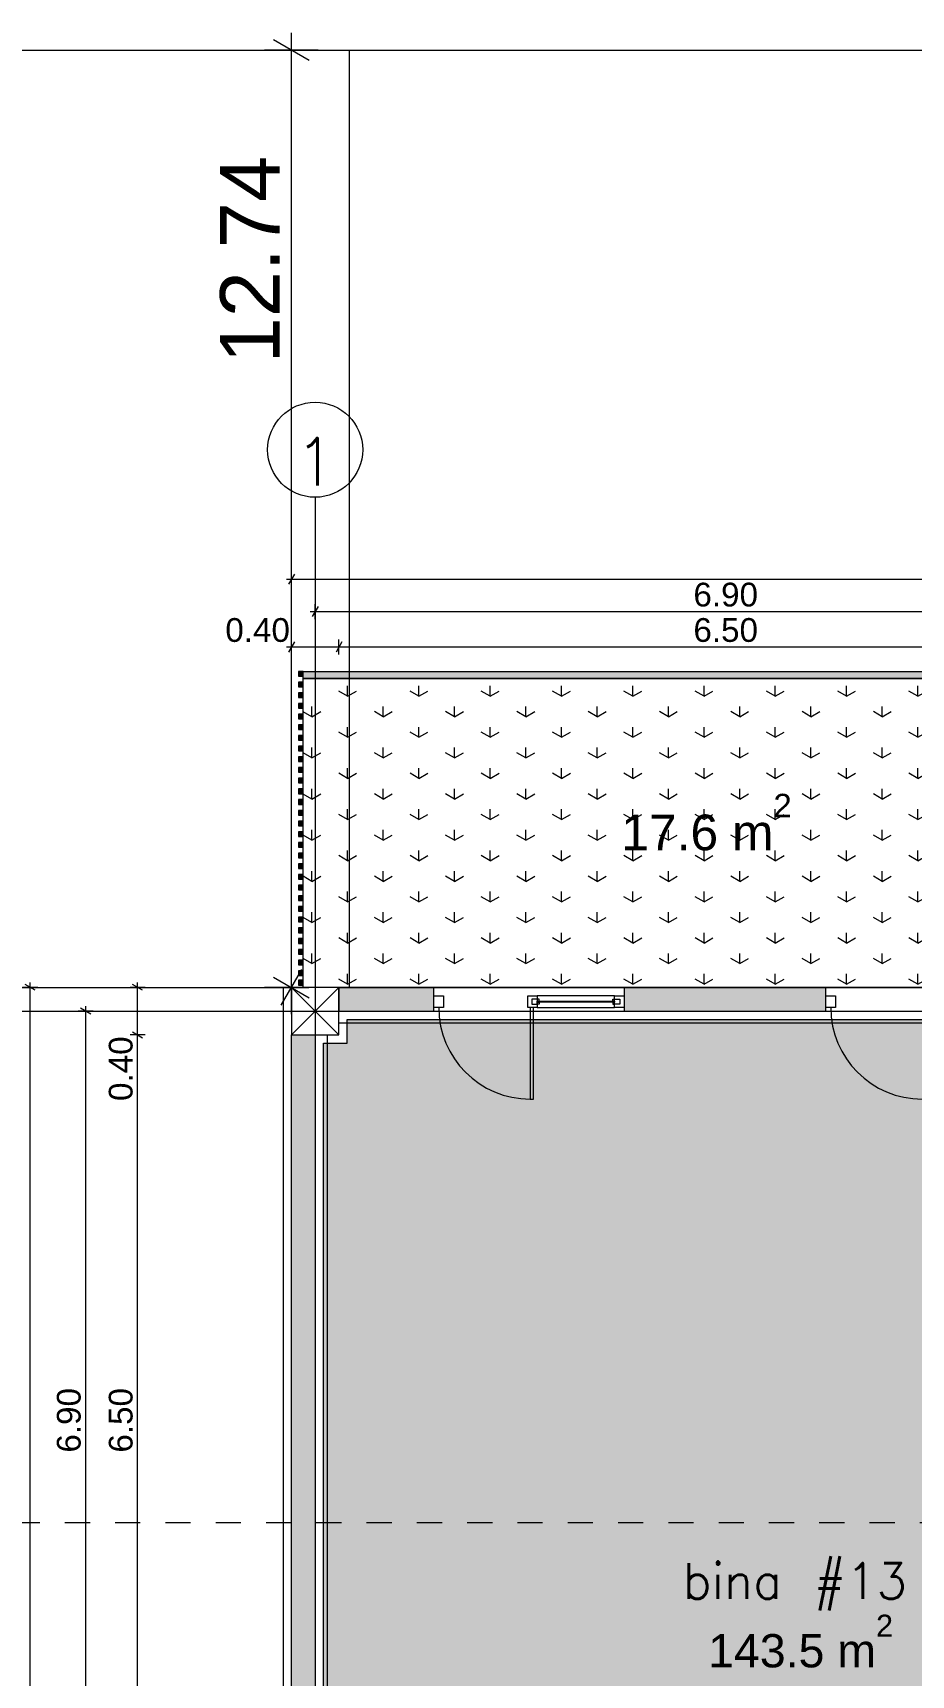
# Model space of a CAD drawing. Header units: millimetres. Extents: x 476244520 to 476657119, y 4620824743 to 4621446928.
# Drawn here: x 476387978 to 476395371, y 4621037549 to 4621051374 of the extents above; entities that cross this region are included whole.
import ezdxf

# ---------------------------------------------------------------- set-up
doc = ezdxf.new("R2010")
doc.units = ezdxf.units.MM
doc.header["$MEASUREMENT"] = 0
doc.linetypes.add('Dashed', pattern=[423.333333, 211.666667, -211.666667])
for name, color, linetype, lineweight in [('0_Pen_No__42_Pen_No__250_Pen_No__5', 5, 'Continuous', 0), ('2D Drafting - General_Pen_No__1_Pen_No__7', 7, 'Continuous', 0), ('2D Drafting - General_Pen_No__250_Pen_No__7_Pen_No__250', 7, 'Continuous', 0), ('2D Drafting - General_Pen_No__250_Pen_No__7_Pen_No__7', 7, 'Continuous', 0), ('2D Drafting - General_Pen_No__7_Pen_No__7_Pen_No__7', 7, 'Continuous', 0), ('Annotation - Text_Pen_No__7_Pen_No__142', 142, 'Continuous', 0), ('Annotation - Text_Pen_No__7_Pen_No__5', 5, 'Continuous', 0), ('Doors_Pen_No__7_Pen_No__7_Pen_No__7', 7, 'Continuous', 0), ('G-Anno-Nplt_Pen_No__142', 142, 'Continuous', 0), ('G-Anno-Nplt_Pen_No__151', 151, 'Continuous', 0), ('G-Anno-Nplt_Pen_No__4', 7, 'Continuous', 0), ('kar-panjara_Pen_No__7_Pen_No__7_Pen_No__7', 7, 'Continuous', 0), ('New_0_Pen_No__250_Pen_No__255', 255, 'Continuous', 0), ('New_0_Pen_No__250_Pen_No__7', 7, 'Continuous', 0), ('New_2D Drafting - General_Pen_No__250_Pen_No__7_Pen_No__112', 112, 'Continuous', 0), ('New_2D Drafting - General_Pen_No__250_Pen_No__7_Pen_No__4', 7, 'Continuous', 0), ('New_reg_nak_Pen_No__7', 7, 'Continuous', 0), ('New_shenobebi_Pen_No__1', 1, 'Continuous', 0), ('New_Structural - Bearing_Pen_No__1', 1, 'Continuous', 0), ('zoma_Pen_No__1', 1, 'Continuous', 0), ('zoma_Pen_No__142', 142, 'Continuous', 0), ('zoma_Pen_No__5_Pen_No__5', 5, 'Continuous', 0)]:
    doc.layers.add(name, color=color, linetype=linetype, lineweight=lineweight)
doc.layers.add('zoma', color=7, linetype='Continuous')
doc.styles.add('GENERATED_STYLE_1', font='arial.ttf')
doc.styles.add('GENERATED_STYLE_2', font='arial.ttf')
doc.linetypes.add('Break', pattern='A,0,[1,A-4 бѓЎбѓђбѓ®бѓљбѓ\x98 - nikas1.Shx,S=15.679026,R=0,X=0,Y=0],-1975.557214,0', length=1975.557214)
doc.dimstyles.new('GENERATED_STYLE__1', dxfattribs={"dimtxt": 200, "dimasz": 64.421331, "dimexe": 0.18, "dimexo": 3, "dimgap": 0.09, "dimtad": 1, "dimtih": 1, "dimtoh": 1, "dimlfac": 0.001, "dimzin": 0, "dimdsep": 46, "dimtxsty": 'GENERATED_STYLE_2', "dimblk": 'ARROWHEAD_2', "dimblk1": 'ARROWHEAD_2', "dimblk2": 'ARROWHEAD_2', "dimcen": 0.09, "dimclrd": 142, "dimclre": 142, "dimclrt": 142, "dimadec": 0, "dimazin": 0, "dimtfac": 1, "dimtdec": 4, "dimtmove": 0, "dimatfit": 3, "dimfxl": 1, "dimtolj": 1, "dimtzin": 0, "dimarcsym": 0})
doc.dimstyles.new('GENERATED_STYLE__2', dxfattribs={"dimtxt": 200, "dimasz": 64.421331, "dimexe": 0.18, "dimexo": 3, "dimgap": 0.09, "dimtad": 1, "dimtih": 1, "dimtoh": 1, "dimlfac": 0.001, "dimzin": 0, "dimdsep": 46, "dimtxsty": 'GENERATED_STYLE_2', "dimblk": 'ARROWHEAD_2', "dimblk1": 'ARROWHEAD_2', "dimblk2": 'ARROWHEAD_2', "dimcen": 0.09, "dimclrd": 142, "dimclre": 142, "dimclrt": 142, "dimadec": 0, "dimazin": 0, "dimtfac": 1, "dimtdec": 4, "dimtmove": 2, "dimatfit": 3, "dimfxl": 1, "dimtolj": 1, "dimtzin": 0, "dimarcsym": 0})
doc.dimstyles.new('GENERATED_STYLE__5', dxfattribs={"dimtxt": 500, "dimasz": 228, "dimexe": 0.18, "dimexo": 3, "dimgap": 0.09, "dimtad": 1, "dimtih": 1, "dimtoh": 1, "dimlfac": 0.001, "dimzin": 0, "dimdsep": 46, "dimtxsty": 'GENERATED_STYLE_2', "dimblk": 'ARROWHEAD_2', "dimblk1": 'ARROWHEAD_2', "dimblk2": 'ARROWHEAD_2', "dimcen": 0.09, "dimclrd": 1, "dimclre": 1, "dimclrt": 1, "dimadec": 0, "dimazin": 0, "dimtfac": 1, "dimtdec": 4, "dimtmove": 2, "dimatfit": 3, "dimfxl": 1, "dimtolj": 1, "dimtzin": 0, "dimarcsym": 0})
doc.dimstyles.new('GENERATED_STYLE__6', dxfattribs={"dimtxt": 500, "dimasz": 228, "dimexe": 0.18, "dimexo": 3, "dimgap": 0.09, "dimtad": 1, "dimlfac": 0.001, "dimzin": 0, "dimdsep": 46, "dimtxsty": 'GENERATED_STYLE_2', "dimblk": 'ARROWHEAD_2', "dimblk1": 'ARROWHEAD_2', "dimblk2": 'ARROWHEAD_2', "dimcen": 0.09, "dimclrd": 1, "dimclre": 1, "dimclrt": 1, "dimadec": 0, "dimazin": 0, "dimtfac": 1, "dimtdec": 4, "dimtmove": 2, "dimatfit": 3, "dimfxl": 1, "dimtolj": 1, "dimtzin": 0, "dimarcsym": 0})
doc.dimstyles.new('GENERATED_STYLE__8', dxfattribs={"dimtxt": 200, "dimasz": 64.421331, "dimexe": 0.18, "dimexo": 3, "dimgap": 0.09, "dimtad": 1, "dimlfac": 0.001, "dimzin": 0, "dimdsep": 46, "dimtxsty": 'GENERATED_STYLE_2', "dimblk": 'ARROWHEAD_2', "dimblk1": 'ARROWHEAD_2', "dimblk2": 'ARROWHEAD_2', "dimcen": 0.09, "dimclrd": 142, "dimclre": 142, "dimclrt": 142, "dimadec": 0, "dimazin": 0, "dimtfac": 1, "dimtdec": 4, "dimtmove": 0, "dimatfit": 3, "dimfxl": 1, "dimtolj": 1, "dimtzin": 0, "dimarcsym": 0})

# ---------------------------------------------------------------- blocks, each defined once
blk = doc.blocks.new('*D355', base_point=(476844527, 4621385791))
at = {"layer": 'zoma_Pen_No__142', "color": 142, "linetype": 'Continuous', "lineweight": 0, "transparency": 16777216}
for p, q in [((476388486, 4621043138), (476388359, 4621043138)), ((476388465, 4621043114), (476388380, 4621043163)), ((476388423, 4621043138), (476388423, 4621043180)), ((476388423, 4621036238), (476388423, 4621043138)), ((476388486, 4621036238), (476388359, 4621036238)), ((476388380, 4621036263), (476388465, 4621036214))]:
    blk.add_line(p, q, dxfattribs=at)
at = {"layer": 'zoma_Pen_No__142', "color": 142, "lineweight": 0, "transparency": 16777216, "insert": (476388383, 4621039422), "char_height": 200, "attachment_point": 7, "rotation": 90, "style": 'GENERATED_STYLE_2'}
blk.add_mtext('\\A1;{\\pql;\\fArial CYR|b0|i0|c204|p34;6.90}', dxfattribs=at)
blk = doc.blocks.new('ARROWHEAD_2')
at = {"color": 0, "linetype": 'Continuous', "lineweight": 0}
for p, q in [((-0.378, -0.655), (0.378, 0.655)), ((0, 0), (-1, 0))]:
    blk.add_line(p, q, dxfattribs=at)
blk = doc.blocks.new('*D384', base_point=(476844527, 4621385791))
at = {"layer": 'zoma_Pen_No__142', "color": 142, "linetype": 'Continuous', "lineweight": 0, "transparency": 16777216}
for p, q in [((476388860, 4621036438), (476388860, 4621042938)), ((476388924, 4621036438), (476388796, 4621036438)), ((476388818, 4621036463), (476388902, 4621036414)), ((476388860, 4621036038), (476388860, 4621036438)), ((476388924, 4621036038), (476388796, 4621036038)), ((476388818, 4621036063), (476388902, 4621036014)), ((476388860, 4621032938), (476388860, 4621036038))]:
    blk.add_line(p, q, dxfattribs=at)
blk = doc.blocks.new('*D385', base_point=(476844527, 4621385791))
at = {"layer": 'zoma_Pen_No__142', "color": 142, "linetype": 'Continuous', "lineweight": 0, "transparency": 16777216}
for p, q in [((476388860, 4621042938), (476388860, 4621043338)), ((476388924, 4621042938), (476388796, 4621042938)), ((476388818, 4621042963), (476388902, 4621042914)), ((476388860, 4621036438), (476388860, 4621042938)), ((476388924, 4621036438), (476388796, 4621036438)), ((476388818, 4621036463), (476388902, 4621036414))]:
    blk.add_line(p, q, dxfattribs=at)
at = {"layer": 'zoma_Pen_No__142', "color": 142, "lineweight": 0, "transparency": 16777216, "char_height": 200, "attachment_point": 7, "rotation": 89.9995, "style": 'GENERATED_STYLE_2'}
for s, insert in [('\\A1;{\\pql;\\fArial CYR|b0|i0|c204|p34;0.40}', (476388820, 4621042382)), ('\\A1;{\\pql;\\fArial CYR|b0|i0|c204|p34;6.50}', (476388820, 4621039422))]:
    blk.add_mtext(s, dxfattribs=dict(at, insert=insert))
blk = doc.blocks.new('*D386', base_point=(476844527, 4621385791))
at = {"layer": 'zoma_Pen_No__142', "color": 142, "linetype": 'Continuous', "lineweight": 0, "transparency": 16777216}
blk.add_line((476388818, 4621042963), (476388902, 4621042914), dxfattribs=at)
blk = doc.blocks.new('*D387', base_point=(476844527, 4621385791))
at = {"layer": 'zoma_Pen_No__142', "color": 142, "linetype": 'Continuous', "lineweight": 0, "transparency": 16777216}
for p, q in [((476388902, 4621043314), (476388818, 4621043363)), ((476388860, 4621043338), (476388860, 4621043380)), ((476388924, 4621043338), (476388796, 4621043338)), ((476388860, 4621042938), (476388860, 4621043338)), ((476388924, 4621042938), (476388796, 4621042938)), ((476388818, 4621042963), (476388902, 4621042914)), ((476388860, 4621036438), (476388860, 4621042938))]:
    blk.add_line(p, q, dxfattribs=at)
blk = doc.blocks.new('*D388', base_point=(476844527, 4621385791))
at = {"layer": 'zoma_Pen_No__142', "color": 142, "linetype": 'Continuous', "lineweight": 0, "transparency": 16777216}
for p, q in [((476387998, 4621043314), (476387914, 4621043363)), ((476387956, 4621043338), (476387956, 4621043380)), ((476388020, 4621043338), (476387892, 4621043338)), ((476387956, 4621025568), (476387956, 4621043338)), ((476388019, 4621025568), (476387892, 4621025568)), ((476387914, 4621025593), (476387998, 4621025544)), ((476387956, 4621025527), (476387956, 4621025568))]:
    blk.add_line(p, q, dxfattribs=at)
at = {"layer": 'zoma_Pen_No__142', "color": 142, "lineweight": 0, "transparency": 16777216, "insert": (476387916, 4621034111), "char_height": 200, "attachment_point": 7, "rotation": 89.9995, "style": 'GENERATED_STYLE_2'}
blk.add_mtext('\\A1;{\\pql;\\fArial CYR|b0|i0|c204|p34;17.77}', dxfattribs=at)
blk = doc.blocks.new('*D398', base_point=(476844527, 4621385791))
at = {"layer": 'zoma_Pen_No__1', "color": 1, "linetype": 'Continuous', "lineweight": 0, "transparency": 16777216}
for p, q in [((476377626, 4621043488), (476377453, 4621043188)), ((476377539, 4621043113), (476377539, 4621043563)), ((476390068, 4621043188), (476390241, 4621043488)), ((476390154, 4621043113), (476390154, 4621043563)), ((476377393, 4621043338), (476377539, 4621043338)), ((476377539, 4621043338), (476390154, 4621043338)), ((476390154, 4621043338), (476390301, 4621043338))]:
    blk.add_line(p, q, dxfattribs=at)
at = {"layer": 'zoma_Pen_No__1', "color": 1, "lineweight": 0, "transparency": 16777216, "insert": (476382458, 4621043438), "char_height": 500, "attachment_point": 7, "style": 'GENERATED_STYLE_2'}
blk.add_mtext('\\A1;{\\pql;\\fArial CYR|b0|i0|c204|p34;12.62}', dxfattribs=at)
blk = doc.blocks.new('*D399', base_point=(476844527.148388, 4621385791.044046))
at = {"layer": 'zoma_Pen_No__1', "color": 1, "linetype": 'Continuous', "lineweight": 0, "transparency": 16777216}
for p, q in [((476390154.207113, 4621051226.885774), (476390154.207113, 4621051373.585773)), ((476390304.207113, 4621051140.283274), (476390004.207113, 4621051313.488274)), ((476390379.207113, 4621051226.885774), (476389929.207113, 4621051226.885774)), ((476390154.207113, 4621043338.24166), (476390154.207113, 4621051226.885774)), ((476390004.207113, 4621043424.84416), (476390304.207113, 4621043251.63916)), ((476390379.207113, 4621043338.24166), (476389929.207113, 4621043338.24166)), ((476390154.207113, 4621043191.541659), (476390154.207113, 4621043338.24166))]:
    blk.add_line(p, q, dxfattribs=at)
at = {"layer": 'zoma_Pen_No__1', "color": 1, "lineweight": 0, "transparency": 16777216, "insert": (476390054.207113, 4621048590.334081), "char_height": 500, "attachment_point": 7, "rotation": 90, "style": 'GENERATED_STYLE_2'}
blk.add_mtext('\\A1;{\\pql;\\fArial CYR|b0|i0|c204|p34;12.74}', dxfattribs=at)
blk = doc.blocks.new('*D860', base_point=(476844527, 4621385791))
at = {"layer": 'zoma_Pen_No__142', "color": 142, "linetype": 'Continuous', "lineweight": 0, "transparency": 16777216}
for p, q in [((476390379, 4621046544), (476390330, 4621046459)), ((476390354, 4621046438), (476390354, 4621046565)), ((476397279, 4621046544), (476397230, 4621046459)), ((476397254, 4621046438), (476397254, 4621046565)), ((476390313, 4621046502), (476390354, 4621046502)), ((476390354, 4621046502), (476397254, 4621046502))]:
    blk.add_line(p, q, dxfattribs=at)
at = {"layer": 'zoma_Pen_No__142', "color": 142, "lineweight": 0, "transparency": 16777216, "insert": (476393538, 4621046542), "char_height": 200, "attachment_point": 7, "style": 'GENERATED_STYLE_2'}
blk.add_mtext('\\A1;{\\pql;\\fArial CYR|b0|i0|c204|p34;6.90}', dxfattribs=at)
blk = doc.blocks.new('*D866', base_point=(476844527, 4621385791))
at = {"layer": 'zoma_Pen_No__142', "color": 142, "linetype": 'Continuous', "lineweight": 0, "transparency": 16777216}
for p, q in [((476390154, 4621046140), (476390154, 4621046267)), ((476390554, 4621046140), (476390554, 4621046267)), ((476390113, 4621046204), (476390154, 4621046204)), ((476390179, 4621046246), (476390130, 4621046161)), ((476390154, 4621046204), (476390554, 4621046204)), ((476390579, 4621046246), (476390530, 4621046161))]:
    blk.add_line(p, q, dxfattribs=at)
at = {"layer": 'zoma_Pen_No__142', "color": 142, "lineweight": 0, "transparency": 16777216, "insert": (476389598, 4621046244), "char_height": 200, "attachment_point": 7, "style": 'GENERATED_STYLE_2'}
blk.add_mtext('\\A1;{\\pql;\\fArial CYR|b0|i0|c204|p34;0.40}', dxfattribs=at)
blk = doc.blocks.new('*D867', base_point=(476844527, 4621385791))
at = {"layer": 'zoma_Pen_No__142', "color": 142, "linetype": 'Continuous', "lineweight": 0, "transparency": 16777216}
for p, q in [((476390554, 4621046140), (476390554, 4621046267)), ((476397054, 4621046140), (476397054, 4621046267)), ((476390579, 4621046246), (476390530, 4621046161)), ((476390554, 4621046204), (476397054, 4621046204)), ((476397079, 4621046246), (476397030, 4621046161))]:
    blk.add_line(p, q, dxfattribs=at)
at = {"layer": 'zoma_Pen_No__142', "color": 142, "lineweight": 0, "transparency": 16777216, "char_height": 200, "attachment_point": 7, "style": 'GENERATED_STYLE_2'}
for s, insert in [('\\A1;{\\pql;\\fArial CYR|b0|i0|c204|p34;6.50}', (476393538, 4621046244)), ('\\A1;{\\pql;\\fArial CYR|b0|i0|c204|p34;0.40}', (476396498, 4621046244))]:
    blk.add_mtext(s, dxfattribs=dict(at, insert=insert))
blk = doc.blocks.new('*D879', base_point=(476844527, 4621385791))
at = {"layer": 'zoma_Pen_No__142', "color": 142, "linetype": 'Continuous', "lineweight": 0, "transparency": 16777216}
for p, q in [((476390179, 4621046818), (476390130, 4621046733)), ((476390154, 4621046712), (476390154, 4621046839)), ((476431930, 4621046733), (476431979, 4621046818)), ((476431954, 4621046712), (476431954, 4621046839)), ((476390113, 4621046776), (476390154, 4621046776)), ((476390154, 4621046776), (476431954, 4621046776)), ((476431954, 4621046776), (476431996, 4621046776))]:
    blk.add_line(p, q, dxfattribs=at)
at = {"layer": 'zoma_Pen_No__142', "color": 142, "lineweight": 0, "transparency": 16777216, "insert": (476411278, 4621046816), "char_height": 200, "attachment_point": 7, "style": 'GENERATED_STYLE_2'}
blk.add_mtext('\\A1;{\\pql;\\fArial CYR|b0|i0|c204|p34;41.80}', dxfattribs=at)

msp = doc.modelspace()

# ---------------------------------------------------------------- hatches: boundary and pattern name
at = {"layer": '2D Drafting - General_Pen_No__250_Pen_No__7_Pen_No__7', "linetype": 'Continuous', "lineweight": 0}
for points in [[(476390554.207, 4621043138.242), (476391354.207, 4621043138.242), (476391354.207, 4621043338.242), (476390554.207, 4621043338.242)], [(476392954.207, 4621043138.242), (476394653.9, 4621043138.242), (476394653.9, 4621043338.242), (476392954.207, 4621043338.242)], [(476390154.207, 4621042938.242), (476390154.207, 4621036438.242), (476390354.207, 4621036438.242), (476390354.207, 4621042938.242)]]:
    msp.add_hatch(color=7, dxfattribs=at).paths.add_polyline_path(points)
at = {"layer": 'G-Anno-Nplt_Pen_No__151', "linetype": 'Continuous', "lineweight": 0, "true_color": 0x1f2f3f}
h = msp.add_hatch(color=169, dxfattribs=at)
h.paths.add_polyline_path([(476390354.207, 4621032098.054), (476390424.207, 4621032098.054), (476390754.207, 4621032098.054), (476390754.207, 4621032638.242), (476390554.207, 4621032638.242), (476390554.207, 4621033008.242), (476390424.207, 4621033008.242), (476390424.207, 4621035032.55), (476390424.207, 4621035968.242), (476390624.207, 4621035968.242), (476390624.207, 4621036268.242), (476390824.207, 4621036268.242), (476390824.207, 4621036948.43), (476390424.207, 4621036948.43), (476390424.207, 4621042868.242), (476390624.207, 4621042868.242), (476390624.207, 4621043068.242), (476396984.207, 4621043068.242), (476396984.207, 4621036208.242), (476396684.207, 4621036208.242), (476396684.207, 4621035647.223), (476397164.207, 4621035647.223), (476397164.207, 4621035968.242), (476397164.207, 4621036038.242), (476397354.474, 4621036038.242), (476397354.474, 4621035968.242), (476397354.474, 4621035741.499), (476398044.395, 4621035741.499), (476398044.395, 4621036138.242), (476401254.207, 4621036138.242), (476401254.207, 4621032640.081), (476401184.207, 4621032640.081), (476401184.207, 4621026108.242), (476401184.207, 4621025908.3), (476397524.207, 4621025908.3), (476397524.207, 4621026108.242), (476397324.207, 4621026108.242), (476397324.207, 4621027508.238), (476390424.207, 4621027508.238), (476390424.207, 4621031109.89), (476390354.207, 4621031109.89)])
h.paths.add_polyline_path([(476397054.207, 4621032938.242), (476397054.207, 4621032538.242), (476397454.207, 4621032538.242), (476397454.207, 4621032938.242)], flags=0)
at = {"layer": 'New_0_Pen_No__250_Pen_No__255', "linetype": 'Continuous', "lineweight": 0}
for points in [[(476390254.207, 4621045997.895), (476390213.911, 4621045997.895), (476390213.911, 4621045958.242), (476390254.207, 4621045958.242)], [(476390254.207, 4621045997.895), (476397013.911, 4621045997.895), (476397013.911, 4621045938.242), (476390254.207, 4621045938.242)], [(476390254.207, 4621045908.537), (476390213.911, 4621045908.537), (476390213.911, 4621045868.884), (476390254.207, 4621045868.884)], [(476390254.207, 4621045818.537), (476390213.911, 4621045818.537), (476390213.911, 4621045778.884), (476390254.207, 4621045778.884)], [(476390254.207, 4621045728.537), (476390213.911, 4621045728.537), (476390213.911, 4621045688.884), (476390254.207, 4621045688.884)], [(476390254.207, 4621045638.537), (476390213.911, 4621045638.537), (476390213.911, 4621045598.884), (476390254.207, 4621045598.884)], [(476390254.207, 4621045548.537), (476390213.911, 4621045548.537), (476390213.911, 4621045508.884), (476390254.207, 4621045508.884)], [(476390254.207, 4621045458.537), (476390213.911, 4621045458.537), (476390213.911, 4621045418.884), (476390254.207, 4621045418.884)], [(476390254.207, 4621045368.537), (476390213.911, 4621045368.537), (476390213.911, 4621045328.884), (476390254.207, 4621045328.884)], [(476390254.207, 4621045278.537), (476390213.911, 4621045278.537), (476390213.911, 4621045238.884), (476390254.207, 4621045238.884)], [(476390254.207, 4621045188.537), (476390213.911, 4621045188.537), (476390213.911, 4621045148.884), (476390254.207, 4621045148.884)], [(476390254.207, 4621045098.537), (476390213.911, 4621045098.537), (476390213.911, 4621045058.884), (476390254.207, 4621045058.884)], [(476390254.207, 4621045008.537), (476390213.911, 4621045008.537), (476390213.911, 4621044968.884), (476390254.207, 4621044968.884)], [(476390254.207, 4621044918.537), (476390213.911, 4621044918.537), (476390213.911, 4621044878.884), (476390254.207, 4621044878.884)], [(476390254.207, 4621044828.537), (476390213.911, 4621044828.537), (476390213.911, 4621044788.884), (476390254.207, 4621044788.884)], [(476390254.207, 4621044738.537), (476390213.911, 4621044738.537), (476390213.911, 4621044698.884), (476390254.207, 4621044698.884)], [(476390254.207, 4621044648.537), (476390213.911, 4621044648.537), (476390213.911, 4621044608.884), (476390254.207, 4621044608.884)], [(476390254.207, 4621044558.537), (476390213.911, 4621044558.537), (476390213.911, 4621044518.884), (476390254.207, 4621044518.884)], [(476390254.207, 4621044468.537), (476390213.911, 4621044468.537), (476390213.911, 4621044428.884), (476390254.207, 4621044428.884)], [(476390254.207, 4621044378.537), (476390213.911, 4621044378.537), (476390213.911, 4621044338.884), (476390254.207, 4621044338.884)], [(476390254.207, 4621044288.537), (476390213.911, 4621044288.537), (476390213.911, 4621044248.884), (476390254.207, 4621044248.884)], [(476390254.207, 4621044198.537), (476390213.911, 4621044198.537), (476390213.911, 4621044158.884), (476390254.207, 4621044158.884)], [(476390254.207, 4621044108.537), (476390213.911, 4621044108.537), (476390213.911, 4621044068.884), (476390254.207, 4621044068.884)], [(476390254.207, 4621044018.537), (476390213.911, 4621044018.537), (476390213.911, 4621043978.884), (476390254.207, 4621043978.884)], [(476390254.207, 4621043928.537), (476390213.911, 4621043928.537), (476390213.911, 4621043888.884), (476390254.207, 4621043888.884)], [(476390254.207, 4621043838.537), (476390213.911, 4621043838.537), (476390213.911, 4621043798.884), (476390254.207, 4621043798.884)], [(476390254.207, 4621043748.537), (476390213.911, 4621043748.537), (476390213.911, 4621043708.884), (476390254.207, 4621043708.884)], [(476390254.207, 4621043658.537), (476390213.911, 4621043658.537), (476390213.911, 4621043618.884), (476390254.207, 4621043618.884)], [(476390254.207, 4621043568.537), (476390213.911, 4621043568.537), (476390213.911, 4621043528.884), (476390254.207, 4621043528.884)], [(476390254.207, 4621043478.537), (476390213.911, 4621043478.537), (476390213.911, 4621043438.884), (476390254.207, 4621043438.884)], [(476390254.207, 4621043397.894), (476390213.911, 4621043397.894), (476390213.911, 4621043358.241), (476390254.207, 4621043358.241)]]:
    msp.add_hatch(color=255, dxfattribs=at).paths.add_polyline_path(points)
at = {"layer": 'New_2D Drafting - General_Pen_No__250_Pen_No__7_Pen_No__112', "linetype": 'Continuous', "lineweight": 0}
h = msp.add_hatch(dxfattribs=at)
h.set_pattern_fill('GRASS', color=112, style=0, pattern_type=2)
h.set_pattern_definition([(90, (476844527.15, 4621385791.04), (-600, 0), [86.60254, -259.80762]), (90, (476844827.15, 4621385964.25), (-600, 0), [86.60254, -259.80762]), (30, (476844527.15, 4621385791.04), (-300, 519.61524), [86.60254, -259.80762]), (30, (476844527.15, 4621386137.45), (-300, 519.61524), [86.60254, -259.80762]), (150, (476844527.15, 4621385791.04), (300, 519.61524), [86.60254, -259.80762]), (150, (476844527.15, 4621386137.45), (300, 519.61524), [86.60254, -259.80762])])
h.paths.add_polyline_path([(476397013.911, 4621043338.242), (476390254.207, 4621043338.242), (476390254.207, 4621045938.242), (476397013.911, 4621045938.242)])

# ---------------------------------------------------------------- linework, layer by layer
at = {"layer": '0_Pen_No__42_Pen_No__250_Pen_No__5', "color": 5, "linetype": 'Continuous', "lineweight": 0}
msp.add_circle((476390354.207, 4621047864.053), 400, dxfattribs=at)
at = {"layer": '2D Drafting - General_Pen_No__1_Pen_No__7', "color": 7, "linetype": 'Continuous', "lineweight": 0}
for p, q in [((476390154.207, 4621042938.242), (476390554.207, 4621043338.242)), ((476390554.207, 4621042938.242), (476390154.207, 4621043338.242))]:
    msp.add_line(p, q, dxfattribs=at)
at = {"layer": '2D Drafting - General_Pen_No__1_Pen_No__7', "color": 7, "linetype": 'Continuous', "lineweight": 0, "flags": 128}
for points in [[(476390154.207, 4621042938.242), (476390554.207, 4621042938.242), (476390554.207, 4621043338.242), (476390154.207, 4621043338.242)], [(476397054.207, 4621043038.242), (476390554.207, 4621043038.242), (476390554.207, 4621043338.242), (476397054.207, 4621043338.242)], [(476390154.207, 4621036438.242), (476390154.207, 4621042938.242), (476390454.207, 4621042938.242), (476390454.207, 4621036438.242)]]:
    msp.add_lwpolyline(points, close=True, dxfattribs=at)
at = {"layer": '2D Drafting - General_Pen_No__250_Pen_No__7_Pen_No__250', "color": 7, "linetype": 'Continuous', "lineweight": 0, "flags": 128}
for points in [[(476390554.207, 4621043138.242), (476391354.207, 4621043138.242), (476391354.207, 4621043338.242), (476390554.207, 4621043338.242)], [(476392954.207, 4621043138.242), (476394653.9, 4621043138.242), (476394653.9, 4621043338.242), (476392954.207, 4621043338.242)]]:
    msp.add_lwpolyline(points, close=True, dxfattribs=at)
at = {"layer": '2D Drafting - General_Pen_No__7_Pen_No__7_Pen_No__7', "color": 7, "linetype": 'Continuous', "lineweight": 0, "flags": 128}
msp.add_lwpolyline([(476392874.207, 4621043268.052), (476392224.207, 4621043268.024), (476392224.212, 4621043168.085), (476392874.212, 4621043168.113)], close=True, dxfattribs=at)
at = {"layer": '2D Drafting - General_Pen_No__7_Pen_No__7_Pen_No__7', "color": 7, "linetype": 'Continuous', "lineweight": 0}
for centre in [(476392164.523, 4621043168.072), (476395464.216, 4621043168.032)]:
    msp.add_arc(centre, 770.311, 180.005711, 270.0025313, dxfattribs=at)
at = {"layer": 'Doors_Pen_No__7_Pen_No__7_Pen_No__7', "color": 7, "linetype": 'Continuous', "lineweight": 0, "flags": 128}
msp.add_lwpolyline([(476392191.189, 4621043168.073), (476392164.523, 4621043168.072), (476392164.557, 4621042397.76), (476392191.223, 4621042397.762)], close=True, dxfattribs=at)
at = {"layer": 'G-Anno-Nplt_Pen_No__4', "color": 7, "linetype": 'Continuous', "lineweight": 0, "flags": 128}
msp.add_lwpolyline([(476390424.207, 4621036948.43), (476390424.207, 4621042868.242), (476390624.207, 4621042868.242), (476390624.207, 4621043068.242), (476396984.207, 4621043068.242), (476396984.207, 4621036208.242)], dxfattribs=at)
at = {"layer": 'kar-panjara_Pen_No__7_Pen_No__7_Pen_No__7', "color": 7, "linetype": 'Continuous', "lineweight": 0, "flags": 128}
for points in [[(476391354.207, 4621043268.003), (476391434.207, 4621043268.007), (476391434.212, 4621043168.007), (476391354.212, 4621043168.003)], [(476392144.207, 4621043268.081), (476392224.207, 4621043268.085), (476392224.212, 4621043168.085), (476392144.212, 4621043168.081)], [(476392179.21, 4621043198.083), (476392224.21, 4621043198.085), (476392224.21, 4621043213.085), (476392224.209, 4621043223.085), (476392239.209, 4621043223.085), (476392239.209, 4621043238.085), (476392179.209, 4621043238.083)], [(476392874.21, 4621043213.113), (476392224.21, 4621043213.085), (476392224.209, 4621043223.085), (476392874.209, 4621043223.113)], [(476392239.21, 4621043198.085), (476392224.21, 4621043198.085), (476392224.21, 4621043213.085), (476392239.21, 4621043213.085)], [(476392919.21, 4621043198.115), (476392874.21, 4621043198.113), (476392874.21, 4621043213.113), (476392874.209, 4621043223.113), (476392859.209, 4621043223.113), (476392859.209, 4621043238.113), (476392919.209, 4621043238.115)], [(476392859.21, 4621043198.113), (476392874.21, 4621043198.113), (476392874.21, 4621043213.113), (476392859.21, 4621043213.113)], [(476392874.207, 4621043268.052), (476392954.207, 4621043268.056), (476392954.212, 4621043168.056), (476392874.212, 4621043168.052)], [(476394653.9, 4621043267.963), (476394733.9, 4621043267.967), (476394733.905, 4621043167.967), (476394653.905, 4621043167.963)]]:
    msp.add_lwpolyline(points, close=True, dxfattribs=at)
at = {"layer": 'New_0_Pen_No__250_Pen_No__7', "color": 7, "linetype": 'Continuous', "lineweight": 0, "flags": 128}
for points in [[(476390254.207, 4621045997.895), (476390213.911, 4621045997.895), (476390213.911, 4621045958.242), (476390254.207, 4621045958.242)], [(476390254.207, 4621045997.895), (476397013.911, 4621045997.895), (476397013.911, 4621045938.242), (476390254.207, 4621045938.242)], [(476390254.207, 4621045908.537), (476390213.911, 4621045908.537), (476390213.911, 4621045868.884), (476390254.207, 4621045868.884)], [(476390254.207, 4621045818.537), (476390213.911, 4621045818.537), (476390213.911, 4621045778.884), (476390254.207, 4621045778.884)], [(476390254.207, 4621045728.537), (476390213.911, 4621045728.537), (476390213.911, 4621045688.884), (476390254.207, 4621045688.884)], [(476390254.207, 4621045638.537), (476390213.911, 4621045638.537), (476390213.911, 4621045598.884), (476390254.207, 4621045598.884)], [(476390254.207, 4621045548.537), (476390213.911, 4621045548.537), (476390213.911, 4621045508.884), (476390254.207, 4621045508.884)], [(476390254.207, 4621045458.537), (476390213.911, 4621045458.537), (476390213.911, 4621045418.884), (476390254.207, 4621045418.884)], [(476390254.207, 4621045368.537), (476390213.911, 4621045368.537), (476390213.911, 4621045328.884), (476390254.207, 4621045328.884)], [(476390254.207, 4621045278.537), (476390213.911, 4621045278.537), (476390213.911, 4621045238.884), (476390254.207, 4621045238.884)], [(476390254.207, 4621045188.537), (476390213.911, 4621045188.537), (476390213.911, 4621045148.884), (476390254.207, 4621045148.884)], [(476390254.207, 4621045098.537), (476390213.911, 4621045098.537), (476390213.911, 4621045058.884), (476390254.207, 4621045058.884)], [(476390254.207, 4621045008.537), (476390213.911, 4621045008.537), (476390213.911, 4621044968.884), (476390254.207, 4621044968.884)], [(476390254.207, 4621044918.537), (476390213.911, 4621044918.537), (476390213.911, 4621044878.884), (476390254.207, 4621044878.884)], [(476390254.207, 4621044828.537), (476390213.911, 4621044828.537), (476390213.911, 4621044788.884), (476390254.207, 4621044788.884)], [(476390254.207, 4621044738.537), (476390213.911, 4621044738.537), (476390213.911, 4621044698.884), (476390254.207, 4621044698.884)], [(476390254.207, 4621044648.537), (476390213.911, 4621044648.537), (476390213.911, 4621044608.884), (476390254.207, 4621044608.884)], [(476390254.207, 4621044558.537), (476390213.911, 4621044558.537), (476390213.911, 4621044518.884), (476390254.207, 4621044518.884)], [(476390254.207, 4621044468.537), (476390213.911, 4621044468.537), (476390213.911, 4621044428.884), (476390254.207, 4621044428.884)], [(476390254.207, 4621044378.537), (476390213.911, 4621044378.537), (476390213.911, 4621044338.884), (476390254.207, 4621044338.884)], [(476390254.207, 4621044288.537), (476390213.911, 4621044288.537), (476390213.911, 4621044248.884), (476390254.207, 4621044248.884)], [(476390254.207, 4621044198.537), (476390213.911, 4621044198.537), (476390213.911, 4621044158.884), (476390254.207, 4621044158.884)], [(476390254.207, 4621044108.537), (476390213.911, 4621044108.537), (476390213.911, 4621044068.884), (476390254.207, 4621044068.884)], [(476390254.207, 4621044018.537), (476390213.911, 4621044018.537), (476390213.911, 4621043978.884), (476390254.207, 4621043978.884)], [(476390254.207, 4621043928.537), (476390213.911, 4621043928.537), (476390213.911, 4621043888.884), (476390254.207, 4621043888.884)], [(476390254.207, 4621043838.537), (476390213.911, 4621043838.537), (476390213.911, 4621043798.884), (476390254.207, 4621043798.884)], [(476390254.207, 4621043748.537), (476390213.911, 4621043748.537), (476390213.911, 4621043708.884), (476390254.207, 4621043708.884)], [(476390254.207, 4621043658.537), (476390213.911, 4621043658.537), (476390213.911, 4621043618.884), (476390254.207, 4621043618.884)], [(476390254.207, 4621043568.537), (476390213.911, 4621043568.537), (476390213.911, 4621043528.884), (476390254.207, 4621043528.884)], [(476390254.207, 4621043478.537), (476390213.911, 4621043478.537), (476390213.911, 4621043438.884), (476390254.207, 4621043438.884)], [(476390254.207, 4621043397.894), (476390213.911, 4621043397.894), (476390213.911, 4621043358.241), (476390254.207, 4621043358.241)]]:
    msp.add_lwpolyline(points, close=True, dxfattribs=at)
at = {"layer": 'New_2D Drafting - General_Pen_No__250_Pen_No__7_Pen_No__4', "color": 7, "linetype": 'Continuous', "lineweight": 0, "flags": 128}
msp.add_lwpolyline([(476397013.911, 4621043338.242), (476390254.207, 4621043338.242), (476390254.207, 4621045938.242), (476397013.911, 4621045938.242)], close=True, dxfattribs=at)
at = {"layer": 'New_reg_nak_Pen_No__7', "color": 7, "linetype": 'Continuous', "lineweight": 0, "flags": 128}
msp.add_lwpolyline([(476390154.207, 4621043338.242), (476390084.023, 4621043338.242), (476390084.283, 4621025568.581), (476391254.209, 4621025568.598), (476391254.208, 4621025638.252)], dxfattribs=at)
at = {"layer": 'New_shenobebi_Pen_No__1', "color": 1, "linetype": 'Dashed', "lineweight": 0}
msp.add_lwpolyline([(476385707.408, 4621038833.944), (476436780.621, 4621038833.944)], dxfattribs=at)
at = {"layer": 'New_Structural - Bearing_Pen_No__1', "color": 1, "linetype": 'Break', "lineweight": 0}
for p, q in [((476375902.209, 4621051226.886), (476442352.384, 4621051226.886)), ((476390641.983, 4621043338.242), (476390641.983, 4621051226.886))]:
    msp.add_line(p, q, dxfattribs=at)
at = {"layer": 'zoma_Pen_No__5_Pen_No__5', "color": 5, "linetype": 'Continuous', "lineweight": 0}
for p, q in [((476390354.207, 4621047464.053), (476390354.207, 4621022753.247)), ((476386273.656, 4621043138.242), (476436160.037, 4621043138.242)), ((476386273.656, 4621043138.242), (476436160.037, 4621043138.242))]:
    msp.add_line(p, q, dxfattribs=at)

# ---------------------------------------------------------------- texts
at = {"layer": '2D Drafting - General_Pen_No__250_Pen_No__7_Pen_No__7', "color": 7, "lineweight": 0, "insert": (476392930.814, 4621044488.242), "char_height": 300, "attachment_point": 7, "style": 'GENERATED_STYLE_1'}
msp.add_mtext('{\\fArial|b0|i0|c0|p34;17.6 m{\\H0.66x;\\S2^  ;}}', dxfattribs=at)
at = {"layer": 'Annotation - Text_Pen_No__7_Pen_No__142', "color": 142, "linetype": 'Continuous', "lineweight": 0, "insert": (476394392.649, 4621038492.102), "char_height": 300, "attachment_point": 2}
msp.add_mtext('\\A1;{\\pqc;\\Ftxt.shx;bina #\\Ftxt.shx;13}', dxfattribs=at)
at = {"layer": 'Annotation - Text_Pen_No__7_Pen_No__5', "color": 5, "linetype": 'Continuous', "lineweight": 0, "insert": (476390356.365, 4621047963.09), "char_height": 400, "attachment_point": 2}
msp.add_mtext('\\A1;{\\pqc;\\Ftxt.shx;1}', dxfattribs=at)
at = {"layer": 'G-Anno-Nplt_Pen_No__142', "color": 142, "lineweight": 0, "insert": (476393661.902, 4621037610.155), "char_height": 280, "attachment_point": 7, "style": 'GENERATED_STYLE_1'}
msp.add_mtext('{\\fArial|b0|i0|c0|p34;143.5 m{\\H0.66x;\\S2^  ;}}', dxfattribs=at)

# ---------------------------------------------------------------- dimensions: what is measured, and where the dimension line sits
at = {"layer": 'zoma', "color": 1, "linetype": 'Continuous', "lineweight": 0}
dim = msp.add_linear_dim(base=(476390154.207, 4621051226.886), p1=(476390154.207, 4621043338.242), p2=(476390154.207, 4621051226.886), angle=90, text='12.74', dimstyle='GENERATED_STYLE__6', dxfattribs=at)
dim.commit()
dim.dimension.update_dxf_attribs({"geometry": '*D399', "text_midpoint": (476389804.207, 4621049430.337), "dimtype": 160, "text_rotation": 90})
at = {"layer": 'zoma', "color": 142, "linetype": 'Continuous', "lineweight": 0}
for base, p1, p2, dimstyle, picture, middle in [((476431954.202, 4621046775.62), (476390154.202, 4621044917.031), (476431954.202, 4621044917.031), 'GENERATED_STYLE__2', '*D879', (476411613.515, 4621046915.62)), ((476397254.202, 4621046501.801), (476390354.202, 4621044863.105), (476397254.202, 4621044863.105), 'GENERATED_STYLE__1', '*D860', (476393797.909, 4621046641.801)), ((476390554.202, 4621046203.632), (476390154.202, 4621044700.966), (476390554.202, 4621044700.966), 'GENERATED_STYLE__1', '*D866', (476389857.354, 4621046343.632)), ((476397054.202, 4621046203.632), (476390554.202, 4621044700.966), (476397054.202, 4621044700.966), 'GENERATED_STYLE__1', '*D867', (476393797.909, 4621046343.632))]:
    dim = msp.add_linear_dim(base=base, p1=p1, p2=p2, dimstyle=dimstyle, dxfattribs=at)
    dim.commit()
    dim.dimension.update_dxf_attribs({"geometry": picture, "text_midpoint": middle, "dimtype": 160})
at = {"layer": 'zoma', "color": 1, "linetype": 'Continuous', "lineweight": 0}
dim = msp.add_linear_dim(base=(476390154.207, 4621043338.242), p1=(476377539.201, 4621043338.24), p2=(476390154.207, 4621043338.239), dimstyle='GENERATED_STYLE__5', dxfattribs=at)
dim.commit()
dim.dimension.update_dxf_attribs({"geometry": '*D398', "text_midpoint": (476383297.622, 4621043688.242), "dimtype": 160})
at = {"layer": 'zoma', "color": 142, "linetype": 'Continuous', "lineweight": 0}
for base, p1, p2, angle, picture, middle, turn in [((476387956.069, 4621043338.262), (476390084.201, 4621025568.242), (476390154.202, 4621043338.242), 89.9994828, '*D388', (476387815.988, 4621034447.32), 89.9994828), ((476388860.057, 4621043338.255), (476390755.415, 4621042938.238), (476390755.415, 4621043338.238), 89.9994828, '*D387', (476388720.051, 4621042641.408), 89.9994828), ((476388860.053, 4621042938.255), (476390855.415, 4621036438.238), (476388860.053, 4621042938.255), 89.9994828, '*D385', (476388720.024, 4621039681.964), 89.9994828), ((476388422.527, 4621043138.242), (476390084.301, 4621036238.242), (476390084.301, 4621043138.242), 90, '*D355', (476388282.527, 4621039681.949), 90), ((476388859.995, 4621036438.256), (476390855.415, 4621036038.238), (476390855.415, 4621036438.238), 89.9994828, '*D384', (476388719.989, 4621035741.409), 89.9994828), ((476388860.053, 4621042938.255), (476388860.053, 4621042938.255), (476390755.415, 4621042938.238), 89.9994828, '*D386', (476388720.053, 4621042931.963), 89.9994828)]:
    dim = msp.add_linear_dim(base=base, p1=p1, p2=p2, angle=angle, dimstyle='GENERATED_STYLE__8', dxfattribs=at)
    dim.commit()
    dim.dimension.update_dxf_attribs({"geometry": picture, "text_midpoint": middle, "dimtype": 160, "text_rotation": turn})

doc.saveas('drawing.dxf')
